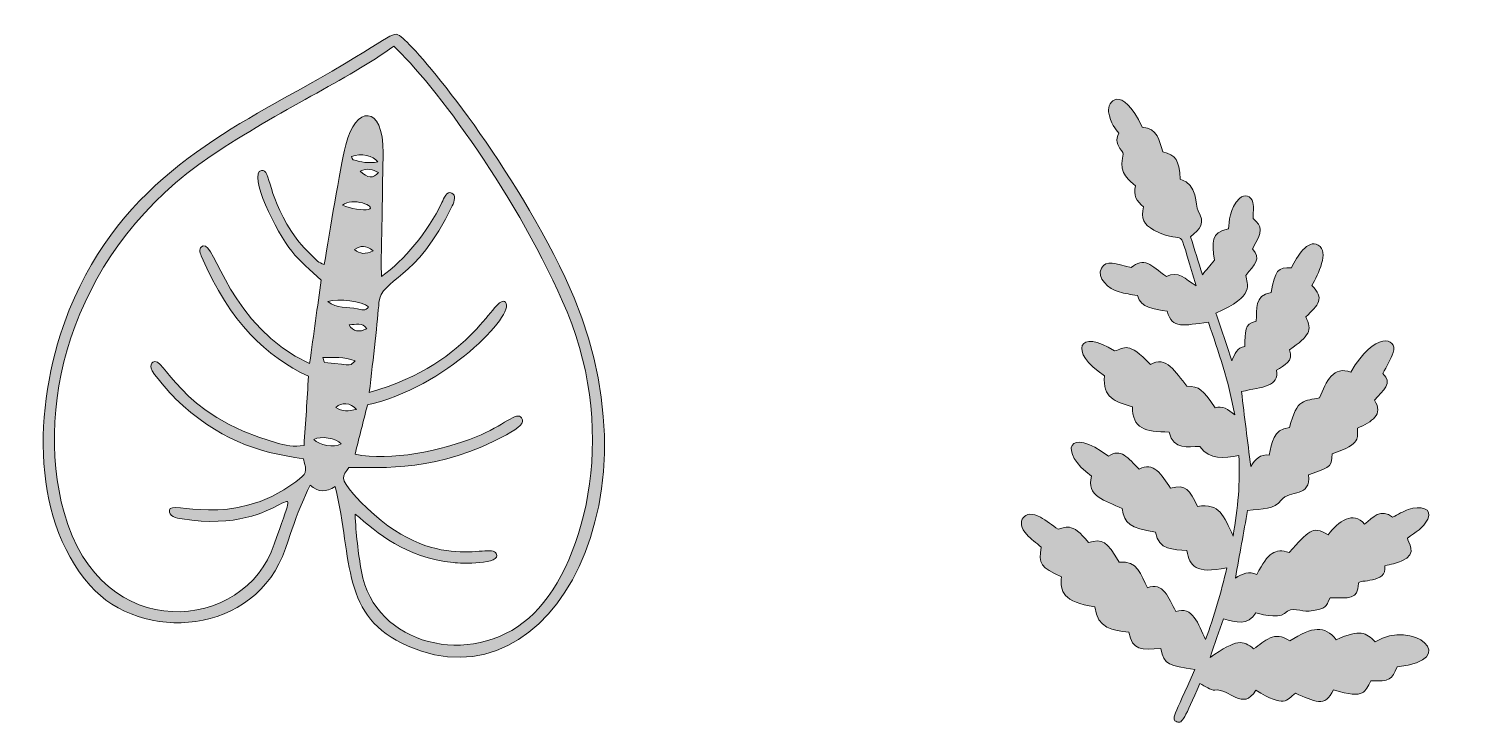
# Model space of a CAD drawing. Header units: millimetres. Extents: x 144 to 2414, y 783 to 2729.
# Drawn here: x 746.2 to 1129, y 1775.1 to 1960.8 of the extents above; entities that cross this region are included whole.
import ezdxf

# ---------------------------------------------------------------- set-up
doc = ezdxf.new("R2010")
doc.units = ezdxf.units.MM
doc.header["$MEASUREMENT"] = 0
doc.layers.add('Слой 1', color=7, linetype='Continuous', lineweight=0)

msp = doc.modelspace()

# ---------------------------------------------------------------- hatches: boundary and pattern name
at = {"layer": 'Слой 1', "true_color": 0x000000, "transparency": 33554687}
h = msp.add_hatch(color=18, dxfattribs=at)
h.dxf.hatch_style = 2
edge = h.paths.add_edge_path()
edge.add_spline(control_points=[(831.76, 1881.76), (832.82, 1879.94), (834.49, 1879.66), (836.47, 1880.72), (835.31, 1882.59), (833.64, 1881.76), (831.76, 1881.76)], knot_values=[0, 0, 0, 0, 1, 1, 1, 2, 2, 2, 2], degree=3, periodic=0)
edge = h.paths.add_edge_path()
edge.add_spline(control_points=[(834.7, 1922.76), (836.72, 1920.85), (838.31, 1920.76), (839.59, 1922.38), (838.12, 1923.23), (836.65, 1923.64), (834.7, 1922.76)], knot_values=[0, 0, 0, 0, 1, 1, 1, 2, 2, 2, 2], degree=3, periodic=0)
edge = h.paths.add_edge_path()
edge.add_spline(control_points=[(838.16, 1901.52), (836.14, 1902.98), (834.94, 1903.03), (833.23, 1901.84), (834.64, 1900.62), (836.16, 1900.46), (838.16, 1901.52)], knot_values=[0, 0, 0, 0, 1, 1, 1, 2, 2, 2, 2], degree=3, periodic=0)
edge = h.paths.add_edge_path()
edge.add_spline(control_points=[(833.78, 1859.17), (832.09, 1861.04), (829.66, 1861.2), (828.23, 1859.72), (829.9, 1858.53), (831.64, 1858.72), (833.78, 1859.17)], knot_values=[0, 0, 0, 0, 1, 1, 1, 2, 2, 2, 2], degree=3, periodic=0)
edge = h.paths.add_edge_path()
edge.add_spline(control_points=[(839.43, 1925.21), (838.31, 1926.98), (834.86, 1927.64), (832.39, 1926.68), (832.56, 1926.35), (832.66, 1925.86), (832.88, 1925.8), (834.92, 1925.15), (837, 1924.8), (839.43, 1925.21)], knot_values=[0, 0, 0, 0, 1, 1, 1, 2, 2, 2, 3, 3, 3, 3], degree=3, periodic=0)
edge = h.paths.add_edge_path()
edge.add_spline(control_points=[(822.38, 1851.15), (823.79, 1849.56), (827.68, 1848.93), (829.66, 1849.97), (828.29, 1851.5), (824.18, 1852.17), (822.38, 1851.15)], knot_values=[0, 0, 0, 0, 1, 1, 1, 2, 2, 2, 2], degree=3, periodic=0)
edge = h.paths.add_edge_path()
edge.add_spline(control_points=[(830.05, 1913.69), (832.01, 1912.79), (835.68, 1912.18), (836.92, 1912.55), (839.45, 1913.32), (832.49, 1915.97), (830.05, 1913.69)], knot_values=[0, 0, 0, 0, 1, 1, 1, 2, 2, 2, 2], degree=3, periodic=0)
edge = h.paths.add_edge_path()
edge.add_spline(control_points=[(824.77, 1873.01), (825.01, 1872.32), (825.09, 1871.75), (825.24, 1871.73), (833.45, 1870.75), (831.84, 1870.89), (833.37, 1872.13), (830.35, 1873.38), (827.68, 1872.89), (824.77, 1873.01)], knot_values=[0, 0, 0, 0, 1, 1, 1, 2, 2, 2, 3, 3, 3, 3], degree=3, periodic=0)
edge = h.paths.add_edge_path()
edge.add_spline(control_points=[(826.11, 1887.96), (828.42, 1886.08), (831.35, 1886.55), (834, 1886), (834.96, 1885.8), (836.19, 1885.24), (836.94, 1886.57), (835.39, 1887.92), (828.93, 1888.94), (826.11, 1887.96)], knot_values=[0, 0, 0, 0, 1, 1, 1, 2, 2, 2, 3, 3, 3, 3], degree=3, periodic=0)
edge = h.paths.add_edge_path()
edge.add_spline(control_points=[(820.93, 1868.02), (809.64, 1873.36), (800.14, 1882), (792.31, 1900.15), (791.9, 1901.09), (791.53, 1902.31), (792.79, 1902.82), (795.93, 1904.09), (799.77, 1881.31), (821.22, 1871.4), (822.3, 1879.23), (823.34, 1886.69), (824.3, 1893.65), (821.44, 1896.42), (818.65, 1898.66), (816.45, 1901.37), (812.41, 1906.33), (804.58, 1922.19), (808.37, 1922.95), (811.02, 1923.46), (809.66, 1915.69), (817.83, 1904.64), (819.42, 1902.47), (821.46, 1900.66), (823.36, 1898.72), (823.75, 1898.31), (824.4, 1898.19), (825.13, 1897.83), (826.66, 1906.92), (829.19, 1922.6), (830.88, 1929.8), (833.33, 1940.12), (841, 1940.95), (840.83, 1927.55), (840.51, 1903), (840.24, 1900.9), (840.41, 1894.62), (846.56, 1899.11), (852.68, 1906.39), (856.55, 1914.36), (857.13, 1915.57), (857.8, 1917.52), (859.19, 1916.91), (860.45, 1916.34), (859.88, 1914.75), (859.29, 1913.51), (849.66, 1893.14), (840.37, 1894.26), (839.75, 1887.71), (839.35, 1883.14), (838.24, 1872.66), (837.16, 1863.71), (865.47, 1871.56), (870.73, 1890.53), (873.48, 1887.75), (876.48, 1884.76), (857.19, 1864.73), (836.67, 1860.43), (835.55, 1855.98), (834.47, 1851.66), (833.37, 1847.24), (842.89, 1845.18), (856.41, 1848.18), (865.67, 1851.85), (873.15, 1854.8), (876.52, 1858.78), (877.82, 1856.92), (878.78, 1855.58), (877.27, 1854.35), (873.76, 1852.42), (855.82, 1842.43), (840.55, 1843.67), (831.72, 1843.67), (830.03, 1841.22), (829.21, 1840.77), (832.96, 1836.57), (853.31, 1813.82), (869.42, 1823.95), (871.05, 1820.73), (872.58, 1817.75), (861.61, 1818.06), (859.63, 1818.28), (846.5, 1819.65), (839.51, 1826.17), (833.37, 1831.25), (833.6, 1825.99), (834.17, 1820.91), (835.06, 1815.9), (838.61, 1796.16), (864.32, 1789.98), (879.76, 1803.48), (894.24, 1816.14), (903.92, 1851.74), (889.95, 1885.18), (877.33, 1915.38), (854.19, 1946.48), (843.69, 1956.12), (831.29, 1947.11), (813.35, 1939.22), (794.98, 1926.88), (758.82, 1902.62), (747.32, 1861.82), (755.66, 1831.66), (765.59, 1795.77), (803.99, 1799.83), (811.8, 1823.16), (819.81, 1847.05), (815.79, 1825.34), (787.21, 1829.93), (785.47, 1830.21), (783.62, 1830.64), (783.8, 1832.27), (784.13, 1835.23), (800.11, 1826.99), (817.57, 1839.86), (820.53, 1842.04), (820.59, 1842.34), (819.57, 1845.99), (807.09, 1847.75), (796.71, 1851.15), (785.31, 1862.12), (784.35, 1863.04), (779.13, 1868.87), (778.89, 1870.18), (778.79, 1870.71), (778.97, 1871.58), (779.34, 1871.81), (782.52, 1873.77), (785.78, 1857.64), (812.37, 1850.26), (814.67, 1849.6), (817.08, 1849.03), (819.73, 1849.58), (820.18, 1855.68), (820.55, 1861.8), (820.93, 1868.02)], knot_values=[0, 0, 0, 0, 1, 1, 1, 2, 2, 2, 3, 3, 3, 4, 4, 4, 5, 5, 5, 6, 6, 6, 7, 7, 7, 8, 8, 8, 9, 9, 9, 10, 10, 10, 11, 11, 11, 12, 12, 12, 13, 13, 13, 14, 14, 14, 15, 15, 15, 16, 16, 16, 17, 17, 17, 18, 18, 18, 19, 19, 19, 20, 20, 20, 21, 21, 21, 22, 22, 22, 23, 23, 23, 24, 24, 24, 25, 25, 25, 26, 26, 26, 27, 27, 27, 28, 28, 28, 29, 29, 29, 30, 30, 30, 31, 31, 31, 32, 32, 32, 33, 33, 33, 34, 34, 34, 35, 35, 35, 36, 36, 36, 37, 37, 37, 38, 38, 38, 39, 39, 39, 40, 40, 40, 41, 41, 41, 42, 42, 42, 43, 43, 43, 44, 44, 44, 45, 45, 45, 45], degree=3, periodic=0)
edge = h.paths.add_edge_path()
edge.add_spline(control_points=[(828.07, 1838.61), (825.52, 1836.96), (823.5, 1837.02), (821.34, 1838.94), (817.63, 1830.46), (818.79, 1833.82), (814.8, 1822.06), (806.84, 1798.77), (776.3, 1796.65), (762.6, 1812.19), (746.22, 1830.76), (747.67, 1862.39), (757.07, 1885.73), (771.08, 1920.52), (799.46, 1933.71), (823.52, 1947.33), (844.91, 1959.45), (843.16, 1960.79), (846.22, 1958.18), (850.6, 1954.41), (873.64, 1927.43), (889.44, 1894.38), (917.01, 1836.68), (885.84, 1779.17), (847.52, 1795.98), (829.37, 1803.93), (832.86, 1818.61), (828.07, 1838.61)], knot_values=[0, 0, 0, 0, 1, 1, 1, 2, 2, 2, 3, 3, 3, 4, 4, 4, 5, 5, 5, 6, 6, 6, 7, 7, 7, 8, 8, 8, 9, 9, 9, 9], degree=3, periodic=0)
h = msp.add_hatch(color=18, dxfattribs=at)
h.dxf.hatch_style = 2
edge = h.paths.add_edge_path()
edge.add_spline(control_points=[(1043.51, 1934.49), (1047.59, 1934.18), (1048.14, 1930.9), (1048.98, 1927.92), (1052.57, 1927.02), (1053.3, 1925.9), (1053.67, 1920.66), (1058.5, 1919.19), (1057.52, 1913.73), (1058.46, 1912.14), (1060.34, 1908.96), (1059.01, 1907.33), (1056.42, 1905.23), (1057.44, 1901.94), (1058.48, 1898.58), (1059.56, 1895.13), (1060.64, 1896.4), (1061.62, 1897.56), (1062.82, 1898.97), (1062.11, 1903.82), (1061.7, 1906.43), (1066.53, 1907.37), (1066.8, 1909.2), (1066.7, 1912.85), (1069.49, 1915.5), (1070.84, 1916.77), (1072.63, 1916.2), (1073.04, 1914.38), (1073.34, 1913.02), (1073.1, 1911.53), (1073.1, 1910.12), (1075.71, 1907.92), (1075.69, 1906.94), (1072.98, 1902.01), (1075.42, 1899.4), (1073.43, 1897.89), (1071.14, 1894.87), (1071.49, 1892.67), (1073.85, 1889.34), (1063.17, 1884.9), (1064.58, 1880.66), (1065.94, 1876.56), (1067.41, 1872.13), (1068.27, 1873.99), (1068.82, 1875.76), (1070.88, 1875.95), (1071.08, 1879.94), (1070.55, 1881.96), (1073.96, 1882.74), (1074.16, 1885.92), (1073.36, 1889.61), (1077.89, 1890.34), (1079.01, 1896.34), (1079.67, 1897.11), (1083.36, 1896.99), (1084.84, 1899.97), (1087.66, 1904.7), (1090.51, 1903), (1093.53, 1901.23), (1090.43, 1895.34), (1088.82, 1892.22), (1092.27, 1888.81), (1090.61, 1887.08), (1087.17, 1883.86), (1088.94, 1880.27), (1088.23, 1878.8), (1082.83, 1875.09), (1083.99, 1871.95), (1081.48, 1870.97), (1079.34, 1869.61), (1080.15, 1865.36), (1075.71, 1865.16), (1070, 1863.94), (1070.82, 1857.31), (1071.63, 1850.74), (1072.47, 1843.95), (1073.61, 1845.81), (1075, 1847.32), (1077.42, 1846.95), (1078.26, 1850.19), (1078.22, 1853.95), (1082.87, 1854.31), (1084.74, 1862.29), (1086.92, 1861.39), (1090.88, 1862.22), (1092.57, 1866.79), (1094.63, 1870.81), (1099.22, 1869.14), (1105.52, 1880.09), (1111.84, 1878.41), (1110.5, 1874.38), (1109.86, 1872.5), (1108.76, 1870.79), (1107.72, 1868.73), (1110.66, 1866.24), (1107.78, 1864.22), (1105.5, 1861.65), (1108.03, 1857.76), (1104.81, 1855.9), (1100.97, 1854.15), (1100.79, 1851.52), (1102.34, 1850.19), (1094.2, 1847.3), (1093.8, 1844.2), (1094.86, 1844.02), (1087.86, 1841.73), (1088.74, 1835.53), (1082.81, 1837.86), (1080.64, 1834.92), (1078.83, 1832.45), (1075.63, 1832.68), (1071.65, 1832.21), (1070.59, 1826.38), (1069.51, 1820.38), (1068.39, 1814.16), (1070.2, 1815.33), (1072.06, 1816.06), (1074.1, 1815.12), (1077.28, 1821.06), (1078.85, 1822.08), (1082.78, 1821.02), (1087.94, 1826.48), (1088.7, 1828.38), (1093.16, 1825.71), (1095.86, 1829.33), (1099.93, 1832.21), (1102.85, 1828.52), (1105.13, 1830.37), (1107.19, 1832.9), (1110.37, 1830.42), (1111.82, 1831.13), (1113.13, 1831.97), (1114.55, 1832.45), (1117.73, 1833.54), (1121.12, 1832.76), (1119.73, 1829.89), (1118.59, 1827.52), (1116.47, 1826.38), (1114.35, 1824.83), (1114.21, 1823.83), (1117.47, 1820.69), (1112.68, 1818.65), (1111.37, 1818.08), (1109.9, 1817.86), (1108.27, 1817.41), (1108.99, 1812.51), (1101.2, 1813.94), (1101.22, 1812.74), (1101.24, 1808.27), (1098.61, 1808.86), (1093.73, 1808.86), (1092.23, 1806.46), (1093.2, 1805.99), (1088.07, 1805.32), (1085.8, 1805.03), (1083.66, 1806.8), (1081.48, 1804.7), (1079.81, 1803.11), (1074.04, 1804.81), (1073.87, 1804.85), (1071.69, 1801.44), (1068.51, 1802.28), (1065.17, 1803.26), (1064.03, 1799.93), (1062.9, 1796.71), (1061.62, 1792.96), (1068.9, 1797.93), (1070.35, 1797.67), (1073.26, 1795.26), (1076.16, 1797.18), (1078.79, 1800.38), (1082.89, 1797.36), (1089.04, 1801.26), (1092.18, 1801.6), (1095.32, 1797.69), (1101.85, 1800.63), (1103.15, 1799.54), (1105.72, 1797.16), (1115.69, 1803.46), (1128.97, 1792.29), (1111.56, 1790.45), (1110.21, 1786.94), (1109.6, 1786.62), (1104.58, 1786.68), (1102.79, 1783.99), (1103.36, 1781.64), (1094.59, 1784.33), (1092.39, 1779.4), (1089.45, 1781.34), (1084.4, 1783.4), (1082.03, 1781.54), (1081.62, 1779.44), (1073.83, 1784.21), (1070.47, 1778.48), (1066.64, 1784.78), (1062.9, 1784.27), (1061.72, 1784.11), (1060.38, 1785.31), (1058.91, 1785.99), (1054.77, 1776.79), (1054.32, 1775.12), (1052.73, 1775.81), (1051.1, 1776.52), (1051.98, 1776.87), (1057.52, 1789.78), (1050.77, 1790.74), (1049.34, 1790.94), (1048.45, 1795.32), (1043.39, 1795.1), (1040.8, 1794.67), (1039.97, 1799.73), (1035.68, 1800.14), (1031.44, 1800.71), (1030.89, 1806.46), (1022.35, 1807.72), (1021.53, 1810.66), (1021.94, 1814.51), (1016.46, 1816.96), (1015.8, 1817.92), (1016.54, 1822.44), (1015.19, 1823.58), (1013.8, 1824.56), (1012.66, 1825.79), (1009.52, 1829.15), (1012.07, 1832.8), (1016.31, 1830.42), (1017.98, 1829.48), (1019.49, 1828.25), (1021.06, 1827.19), (1022.82, 1827.52), (1024.69, 1829.46), (1029.16, 1823.63), (1032.91, 1824.73), (1034.01, 1824.01), (1037.36, 1818.39), (1042.37, 1819.06), (1043.11, 1814.82), (1044.92, 1811.57), (1049.04, 1813.23), (1050.63, 1808.86), (1052.44, 1805.21), (1057.01, 1806.82), (1058.48, 1801.87), (1060.42, 1797.73), (1062.7, 1804.01), (1064.6, 1810.21), (1066.09, 1816.86), (1057.64, 1815.18), (1056.2, 1817.35), (1055.42, 1821.5), (1051.91, 1821.87), (1047.9, 1821.5), (1047.04, 1826.4), (1040.23, 1827.52), (1038.72, 1828.64), (1038.19, 1832.72), (1033.6, 1834.82), (1028.38, 1836), (1029.99, 1841.36), (1021.02, 1847.83), (1023.61, 1855.05), (1034.52, 1846.65), (1037.72, 1849.05), (1039.72, 1846.12), (1042.72, 1843.26), (1046.47, 1845.38), (1048.73, 1841.69), (1051.1, 1838.16), (1055.14, 1839.31), (1056.16, 1837.65), (1058.3, 1833.29), (1064.27, 1834.23), (1065.25, 1830.78), (1067.76, 1825.38), (1069.14, 1832.82), (1069.65, 1839.75), (1069.31, 1846.89), (1065.31, 1846.12), (1061.62, 1845.52), (1058.91, 1849.28), (1055.69, 1849.28), (1051.89, 1848.11), (1050.71, 1853.13), (1044.33, 1853.13), (1040.76, 1854.11), (1040.94, 1859.9), (1036.09, 1861.23), (1032.97, 1862.24), (1033.4, 1868.14), (1023.61, 1874.56), (1026.55, 1880.98), (1036.15, 1874.78), (1038.78, 1875.52), (1039.7, 1877.48), (1045.7, 1871.16), (1049.81, 1873.72), (1052.51, 1869.03), (1055.38, 1865.41), (1058.91, 1865.16), (1059.5, 1864.73), (1062.99, 1859.59), (1064.9, 1860.29), (1066.41, 1859.23), (1068.19, 1857.7), (1066.66, 1866.59), (1063.86, 1874.6), (1061.17, 1882.43), (1054.52, 1881.68), (1051.53, 1880.45), (1050.16, 1885.35), (1046.43, 1886.12), (1043.35, 1886.12), (1042.21, 1889.53), (1040.48, 1889.85), (1038.91, 1890.08), (1037.36, 1890.51), (1034.48, 1891.28), (1031.26, 1894.28), (1032.62, 1896.89), (1033.89, 1899.27), (1036.44, 1898.03), (1040.54, 1897.01), (1043.94, 1899.95), (1045.8, 1897.74), (1049.96, 1894.64), (1053.02, 1896.34), (1055.07, 1893.95), (1057.87, 1892.12), (1052.04, 1911.08), (1056.42, 1901.88), (1046.65, 1907.04), (1043.82, 1908.53), (1043.19, 1910.08), (1043.88, 1913.26), (1042, 1914.63), (1041.03, 1916.44), (1041.72, 1918.87), (1040.23, 1920.13), (1037.31, 1922.09), (1038.21, 1926.27), (1038.35, 1926.96), (1038.66, 1927.6), (1038.01, 1928.29), (1036.74, 1929.63), (1036.36, 1931.22), (1037.23, 1932.86), (1036.46, 1934), (1035.03, 1935.43), (1034.54, 1938.61), (1034.09, 1941.24), (1037.91, 1946.29), (1043.51, 1934.49)], knot_values=[0, 0, 0, 0, 1, 1, 1, 2, 2, 2, 3, 3, 3, 4, 4, 4, 5, 5, 5, 6, 6, 6, 7, 7, 7, 8, 8, 8, 9, 9, 9, 10, 10, 10, 11, 11, 11, 12, 12, 12, 13, 13, 13, 14, 14, 14, 15, 15, 15, 16, 16, 16, 17, 17, 17, 18, 18, 18, 19, 19, 19, 20, 20, 20, 21, 21, 21, 22, 22, 22, 23, 23, 23, 24, 24, 24, 25, 25, 25, 26, 26, 26, 27, 27, 27, 28, 28, 28, 29, 29, 29, 30, 30, 30, 31, 31, 31, 32, 32, 32, 33, 33, 33, 34, 34, 34, 35, 35, 35, 36, 36, 36, 37, 37, 37, 38, 38, 38, 39, 39, 39, 40, 40, 40, 41, 41, 41, 42, 42, 42, 43, 43, 43, 44, 44, 44, 45, 45, 45, 46, 46, 46, 47, 47, 47, 48, 48, 48, 49, 49, 49, 50, 50, 50, 51, 51, 51, 52, 52, 52, 53, 53, 53, 54, 54, 54, 55, 55, 55, 56, 56, 56, 57, 57, 57, 58, 58, 58, 59, 59, 59, 60, 60, 60, 61, 61, 61, 62, 62, 62, 63, 63, 63, 64, 64, 64, 65, 65, 65, 66, 66, 66, 67, 67, 67, 68, 68, 68, 69, 69, 69, 70, 70, 70, 71, 71, 71, 72, 72, 72, 73, 73, 73, 74, 74, 74, 75, 75, 75, 76, 76, 76, 77, 77, 77, 78, 78, 78, 79, 79, 79, 80, 80, 80, 81, 81, 81, 82, 82, 82, 83, 83, 83, 84, 84, 84, 85, 85, 85, 86, 86, 86, 87, 87, 87, 88, 88, 88, 89, 89, 89, 90, 90, 90, 91, 91, 91, 92, 92, 92, 93, 93, 93, 94, 94, 94, 95, 95, 95, 96, 96, 96, 97, 97, 97, 98, 98, 98, 99, 99, 99, 100, 100, 100, 101, 101, 101, 102, 102, 102, 103, 103, 103, 104, 104, 104, 105, 105, 105, 106, 106, 106, 107, 107, 107, 108, 108, 108, 109, 109, 109, 110, 110, 110, 111, 111, 111, 112, 112, 112, 113, 113, 113, 114, 114, 114, 115, 115, 115, 116, 116, 116, 117, 117, 117, 117], degree=3, periodic=0)

# ---------------------------------------------------------------- linework, layer by layer
at = {"layer": 'Слой 1'}
for points, knots in [([(828.07, 1838.61), (825.52, 1836.96), (823.5, 1837.02), (821.34, 1838.94), (817.63, 1830.46), (818.79, 1833.82), (814.8, 1822.06), (806.84, 1798.77), (776.3, 1796.65), (762.6, 1812.19), (746.22, 1830.76), (747.67, 1862.39), (757.07, 1885.73), (771.08, 1920.52), (799.46, 1933.71), (823.52, 1947.33), (844.91, 1959.45), (843.16, 1960.79), (846.22, 1958.18), (850.6, 1954.41), (873.64, 1927.43), (889.44, 1894.38), (917.01, 1836.68), (885.84, 1779.17), (847.52, 1795.98), (829.37, 1803.93), (832.86, 1818.61), (828.07, 1838.61)], [0, 0, 0, 0, 1, 1, 1, 2, 2, 2, 3, 3, 3, 4, 4, 4, 5, 5, 5, 6, 6, 6, 7, 7, 7, 8, 8, 8, 9, 9, 9, 9]), ([(820.93, 1868.02), (809.64, 1873.36), (800.14, 1882), (792.31, 1900.15), (791.9, 1901.09), (791.53, 1902.31), (792.79, 1902.82), (795.93, 1904.09), (799.77, 1881.31), (821.22, 1871.4), (822.3, 1879.23), (823.34, 1886.69), (824.3, 1893.65), (821.44, 1896.42), (818.65, 1898.66), (816.45, 1901.37), (812.41, 1906.33), (804.58, 1922.19), (808.37, 1922.95), (811.02, 1923.46), (809.66, 1915.69), (817.83, 1904.64), (819.42, 1902.47), (821.46, 1900.66), (823.36, 1898.72), (823.75, 1898.31), (824.4, 1898.19), (825.13, 1897.83), (826.66, 1906.92), (829.19, 1922.6), (830.88, 1929.8), (833.33, 1940.12), (841, 1940.95), (840.83, 1927.55), (840.51, 1903), (840.24, 1900.9), (840.41, 1894.62), (846.56, 1899.11), (852.68, 1906.39), (856.55, 1914.36), (857.13, 1915.57), (857.8, 1917.52), (859.19, 1916.91), (860.45, 1916.34), (859.88, 1914.75), (859.29, 1913.51), (849.66, 1893.14), (840.37, 1894.26), (839.75, 1887.71), (839.35, 1883.14), (838.24, 1872.66), (837.16, 1863.71), (865.47, 1871.56), (870.73, 1890.53), (873.48, 1887.75), (876.48, 1884.76), (857.19, 1864.73), (836.67, 1860.43), (835.55, 1855.98), (834.47, 1851.66), (833.37, 1847.24), (842.89, 1845.18), (856.41, 1848.18), (865.67, 1851.85), (873.15, 1854.8), (876.52, 1858.78), (877.82, 1856.92), (878.78, 1855.58), (877.27, 1854.35), (873.76, 1852.42), (855.82, 1842.43), (840.55, 1843.67), (831.72, 1843.67), (830.03, 1841.22), (829.21, 1840.77), (832.96, 1836.57), (853.31, 1813.82), (869.42, 1823.95), (871.05, 1820.73), (872.58, 1817.75), (861.61, 1818.06), (859.63, 1818.28), (846.5, 1819.65), (839.51, 1826.17), (833.37, 1831.25), (833.6, 1825.99), (834.17, 1820.91), (835.06, 1815.9), (838.61, 1796.16), (864.32, 1789.98), (879.76, 1803.48), (894.24, 1816.14), (903.92, 1851.74), (889.95, 1885.18), (877.33, 1915.38), (854.19, 1946.48), (843.69, 1956.12), (831.29, 1947.11), (813.35, 1939.22), (794.98, 1926.88), (758.82, 1902.62), (747.32, 1861.82), (755.66, 1831.66), (765.59, 1795.77), (803.99, 1799.83), (811.8, 1823.16), (819.81, 1847.05), (815.79, 1825.34), (787.21, 1829.93), (785.47, 1830.21), (783.62, 1830.64), (783.8, 1832.27), (784.13, 1835.23), (800.11, 1826.99), (817.57, 1839.86), (820.53, 1842.04), (820.59, 1842.34), (819.57, 1845.99), (807.09, 1847.75), (796.71, 1851.15), (785.31, 1862.12), (784.35, 1863.04), (779.13, 1868.87), (778.89, 1870.18), (778.79, 1870.71), (778.97, 1871.58), (779.34, 1871.81), (782.52, 1873.77), (785.78, 1857.64), (812.37, 1850.26), (814.67, 1849.6), (817.08, 1849.03), (819.73, 1849.58), (820.18, 1855.68), (820.55, 1861.8), (820.93, 1868.02)], [0, 0, 0, 0, 1, 1, 1, 2, 2, 2, 3, 3, 3, 4, 4, 4, 5, 5, 5, 6, 6, 6, 7, 7, 7, 8, 8, 8, 9, 9, 9, 10, 10, 10, 11, 11, 11, 12, 12, 12, 13, 13, 13, 14, 14, 14, 15, 15, 15, 16, 16, 16, 17, 17, 17, 18, 18, 18, 19, 19, 19, 20, 20, 20, 21, 21, 21, 22, 22, 22, 23, 23, 23, 24, 24, 24, 25, 25, 25, 26, 26, 26, 27, 27, 27, 28, 28, 28, 29, 29, 29, 30, 30, 30, 31, 31, 31, 32, 32, 32, 33, 33, 33, 34, 34, 34, 35, 35, 35, 36, 36, 36, 37, 37, 37, 38, 38, 38, 39, 39, 39, 40, 40, 40, 41, 41, 41, 42, 42, 42, 43, 43, 43, 44, 44, 44, 45, 45, 45, 45]), ([(1043.51, 1934.49), (1047.59, 1934.18), (1048.14, 1930.9), (1048.98, 1927.92), (1052.57, 1927.02), (1053.3, 1925.9), (1053.67, 1920.66), (1058.5, 1919.19), (1057.52, 1913.73), (1058.46, 1912.14), (1060.34, 1908.96), (1059.01, 1907.33), (1056.42, 1905.23), (1057.44, 1901.94), (1058.48, 1898.58), (1059.56, 1895.13), (1060.64, 1896.4), (1061.62, 1897.56), (1062.82, 1898.97), (1062.11, 1903.82), (1061.7, 1906.43), (1066.53, 1907.37), (1066.8, 1909.2), (1066.7, 1912.85), (1069.49, 1915.5), (1070.84, 1916.77), (1072.63, 1916.2), (1073.04, 1914.38), (1073.34, 1913.02), (1073.1, 1911.53), (1073.1, 1910.12), (1075.71, 1907.92), (1075.69, 1906.94), (1072.98, 1902.01), (1075.42, 1899.4), (1073.43, 1897.89), (1071.14, 1894.87), (1071.49, 1892.67), (1073.85, 1889.34), (1063.17, 1884.9), (1064.58, 1880.66), (1065.94, 1876.56), (1067.41, 1872.13), (1068.27, 1873.99), (1068.82, 1875.76), (1070.88, 1875.95), (1071.08, 1879.94), (1070.55, 1881.96), (1073.96, 1882.74), (1074.16, 1885.92), (1073.36, 1889.61), (1077.89, 1890.34), (1079.01, 1896.34), (1079.67, 1897.11), (1083.36, 1896.99), (1084.84, 1899.97), (1087.66, 1904.7), (1090.51, 1903), (1093.53, 1901.23), (1090.43, 1895.34), (1088.82, 1892.22), (1092.27, 1888.81), (1090.61, 1887.08), (1087.17, 1883.86), (1088.94, 1880.27), (1088.23, 1878.8), (1082.83, 1875.09), (1083.99, 1871.95), (1081.48, 1870.97), (1079.34, 1869.61), (1080.15, 1865.36), (1075.71, 1865.16), (1070, 1863.94), (1070.82, 1857.31), (1071.63, 1850.74), (1072.47, 1843.95), (1073.61, 1845.81), (1075, 1847.32), (1077.42, 1846.95), (1078.26, 1850.19), (1078.22, 1853.95), (1082.87, 1854.31), (1084.74, 1862.29), (1086.92, 1861.39), (1090.88, 1862.22), (1092.57, 1866.79), (1094.63, 1870.81), (1099.22, 1869.14), (1105.52, 1880.09), (1111.84, 1878.41), (1110.5, 1874.38), (1109.86, 1872.5), (1108.76, 1870.79), (1107.72, 1868.73), (1110.66, 1866.24), (1107.78, 1864.22), (1105.5, 1861.65), (1108.03, 1857.76), (1104.81, 1855.9), (1100.97, 1854.15), (1100.79, 1851.52), (1102.34, 1850.19), (1094.2, 1847.3), (1093.8, 1844.2), (1094.86, 1844.02), (1087.86, 1841.73), (1088.74, 1835.53), (1082.81, 1837.86), (1080.64, 1834.92), (1078.83, 1832.45), (1075.63, 1832.68), (1071.65, 1832.21), (1070.59, 1826.38), (1069.51, 1820.38), (1068.39, 1814.16), (1070.2, 1815.33), (1072.06, 1816.06), (1074.1, 1815.12), (1077.28, 1821.06), (1078.85, 1822.08), (1082.78, 1821.02), (1087.94, 1826.48), (1088.7, 1828.38), (1093.16, 1825.71), (1095.86, 1829.33), (1099.93, 1832.21), (1102.85, 1828.52), (1105.13, 1830.37), (1107.19, 1832.9), (1110.37, 1830.42), (1111.82, 1831.13), (1113.13, 1831.97), (1114.55, 1832.45), (1117.73, 1833.54), (1121.12, 1832.76), (1119.73, 1829.89), (1118.59, 1827.52), (1116.47, 1826.38), (1114.35, 1824.83), (1114.21, 1823.83), (1117.47, 1820.69), (1112.68, 1818.65), (1111.37, 1818.08), (1109.9, 1817.86), (1108.27, 1817.41), (1108.99, 1812.51), (1101.2, 1813.94), (1101.22, 1812.74), (1101.24, 1808.27), (1098.61, 1808.86), (1093.73, 1808.86), (1092.23, 1806.46), (1093.2, 1805.99), (1088.07, 1805.32), (1085.8, 1805.03), (1083.66, 1806.8), (1081.48, 1804.7), (1079.81, 1803.11), (1074.04, 1804.81), (1073.87, 1804.85), (1071.69, 1801.44), (1068.51, 1802.28), (1065.17, 1803.26), (1064.03, 1799.93), (1062.9, 1796.71), (1061.62, 1792.96), (1068.9, 1797.93), (1070.35, 1797.67), (1073.26, 1795.26), (1076.16, 1797.18), (1078.79, 1800.38), (1082.89, 1797.36), (1089.04, 1801.26), (1092.18, 1801.6), (1095.32, 1797.69), (1101.85, 1800.63), (1103.15, 1799.54), (1105.72, 1797.16), (1115.69, 1803.46), (1128.97, 1792.29), (1111.56, 1790.45), (1110.21, 1786.94), (1109.6, 1786.62), (1104.58, 1786.68), (1102.79, 1783.99), (1103.36, 1781.64), (1094.59, 1784.33), (1092.39, 1779.4), (1089.45, 1781.34), (1084.4, 1783.4), (1082.03, 1781.54), (1081.62, 1779.44), (1073.83, 1784.21), (1070.47, 1778.48), (1066.64, 1784.78), (1062.9, 1784.27), (1061.72, 1784.11), (1060.38, 1785.31), (1058.91, 1785.99), (1054.77, 1776.79), (1054.32, 1775.12), (1052.73, 1775.81), (1051.1, 1776.52), (1051.98, 1776.87), (1057.52, 1789.78), (1050.77, 1790.74), (1049.34, 1790.94), (1048.45, 1795.32), (1043.39, 1795.1), (1040.8, 1794.67), (1039.97, 1799.73), (1035.68, 1800.14), (1031.44, 1800.71), (1030.89, 1806.46), (1022.35, 1807.72), (1021.53, 1810.66), (1021.94, 1814.51), (1016.46, 1816.96), (1015.8, 1817.92), (1016.54, 1822.44), (1015.19, 1823.58), (1013.8, 1824.56), (1012.66, 1825.79), (1009.52, 1829.15), (1012.07, 1832.8), (1016.31, 1830.42), (1017.98, 1829.48), (1019.49, 1828.25), (1021.06, 1827.19), (1022.82, 1827.52), (1024.69, 1829.46), (1029.16, 1823.63), (1032.91, 1824.73), (1034.01, 1824.01), (1037.36, 1818.39), (1042.37, 1819.06), (1043.11, 1814.82), (1044.92, 1811.57), (1049.04, 1813.23), (1050.63, 1808.86), (1052.44, 1805.21), (1057.01, 1806.82), (1058.48, 1801.87), (1060.42, 1797.73), (1062.7, 1804.01), (1064.6, 1810.21), (1066.09, 1816.86), (1057.64, 1815.18), (1056.2, 1817.35), (1055.42, 1821.5), (1051.91, 1821.87), (1047.9, 1821.5), (1047.04, 1826.4), (1040.23, 1827.52), (1038.72, 1828.64), (1038.19, 1832.72), (1033.6, 1834.82), (1028.38, 1836), (1029.99, 1841.36), (1021.02, 1847.83), (1023.61, 1855.05), (1034.52, 1846.65), (1037.72, 1849.05), (1039.72, 1846.12), (1042.72, 1843.26), (1046.47, 1845.38), (1048.73, 1841.69), (1051.1, 1838.16), (1055.14, 1839.31), (1056.16, 1837.65), (1058.3, 1833.29), (1064.27, 1834.23), (1065.25, 1830.78), (1067.76, 1825.38), (1069.14, 1832.82), (1069.65, 1839.75), (1069.31, 1846.89), (1065.31, 1846.12), (1061.62, 1845.52), (1058.91, 1849.28), (1055.69, 1849.28), (1051.89, 1848.11), (1050.71, 1853.13), (1044.33, 1853.13), (1040.76, 1854.11), (1040.94, 1859.9), (1036.09, 1861.23), (1032.97, 1862.24), (1033.4, 1868.14), (1023.61, 1874.56), (1026.55, 1880.98), (1036.15, 1874.78), (1038.78, 1875.52), (1039.7, 1877.48), (1045.7, 1871.16), (1049.81, 1873.72), (1052.51, 1869.03), (1055.38, 1865.41), (1058.91, 1865.16), (1059.5, 1864.73), (1062.99, 1859.59), (1064.9, 1860.29), (1066.41, 1859.23), (1068.19, 1857.7), (1066.66, 1866.59), (1063.86, 1874.6), (1061.17, 1882.43), (1054.52, 1881.68), (1051.53, 1880.45), (1050.16, 1885.35), (1046.43, 1886.12), (1043.35, 1886.12), (1042.21, 1889.53), (1040.48, 1889.85), (1038.91, 1890.08), (1037.36, 1890.51), (1034.48, 1891.28), (1031.26, 1894.28), (1032.62, 1896.89), (1033.89, 1899.27), (1036.44, 1898.03), (1040.54, 1897.01), (1043.94, 1899.95), (1045.8, 1897.74), (1049.96, 1894.64), (1053.02, 1896.34), (1055.07, 1893.95), (1057.87, 1892.12), (1052.04, 1911.08), (1056.42, 1901.88), (1046.65, 1907.04), (1043.82, 1908.53), (1043.19, 1910.08), (1043.88, 1913.26), (1042, 1914.63), (1041.03, 1916.44), (1041.72, 1918.87), (1040.23, 1920.13), (1037.31, 1922.09), (1038.21, 1926.27), (1038.35, 1926.96), (1038.66, 1927.6), (1038.01, 1928.29), (1036.74, 1929.63), (1036.36, 1931.22), (1037.23, 1932.86), (1036.46, 1934), (1035.03, 1935.43), (1034.54, 1938.61), (1034.09, 1941.24), (1037.91, 1946.29), (1043.51, 1934.49)], [0, 0, 0, 0, 1, 1, 1, 2, 2, 2, 3, 3, 3, 4, 4, 4, 5, 5, 5, 6, 6, 6, 7, 7, 7, 8, 8, 8, 9, 9, 9, 10, 10, 10, 11, 11, 11, 12, 12, 12, 13, 13, 13, 14, 14, 14, 15, 15, 15, 16, 16, 16, 17, 17, 17, 18, 18, 18, 19, 19, 19, 20, 20, 20, 21, 21, 21, 22, 22, 22, 23, 23, 23, 24, 24, 24, 25, 25, 25, 26, 26, 26, 27, 27, 27, 28, 28, 28, 29, 29, 29, 30, 30, 30, 31, 31, 31, 32, 32, 32, 33, 33, 33, 34, 34, 34, 35, 35, 35, 36, 36, 36, 37, 37, 37, 38, 38, 38, 39, 39, 39, 40, 40, 40, 41, 41, 41, 42, 42, 42, 43, 43, 43, 44, 44, 44, 45, 45, 45, 46, 46, 46, 47, 47, 47, 48, 48, 48, 49, 49, 49, 50, 50, 50, 51, 51, 51, 52, 52, 52, 53, 53, 53, 54, 54, 54, 55, 55, 55, 56, 56, 56, 57, 57, 57, 58, 58, 58, 59, 59, 59, 60, 60, 60, 61, 61, 61, 62, 62, 62, 63, 63, 63, 64, 64, 64, 65, 65, 65, 66, 66, 66, 67, 67, 67, 68, 68, 68, 69, 69, 69, 70, 70, 70, 71, 71, 71, 72, 72, 72, 73, 73, 73, 74, 74, 74, 75, 75, 75, 76, 76, 76, 77, 77, 77, 78, 78, 78, 79, 79, 79, 80, 80, 80, 81, 81, 81, 82, 82, 82, 83, 83, 83, 84, 84, 84, 85, 85, 85, 86, 86, 86, 87, 87, 87, 88, 88, 88, 89, 89, 89, 90, 90, 90, 91, 91, 91, 92, 92, 92, 93, 93, 93, 94, 94, 94, 95, 95, 95, 96, 96, 96, 97, 97, 97, 98, 98, 98, 99, 99, 99, 100, 100, 100, 101, 101, 101, 102, 102, 102, 103, 103, 103, 104, 104, 104, 105, 105, 105, 106, 106, 106, 107, 107, 107, 108, 108, 108, 109, 109, 109, 110, 110, 110, 111, 111, 111, 112, 112, 112, 113, 113, 113, 114, 114, 114, 115, 115, 115, 116, 116, 116, 117, 117, 117, 117]), ([(839.43, 1925.21), (838.31, 1926.98), (834.86, 1927.64), (832.39, 1926.68), (832.56, 1926.35), (832.66, 1925.86), (832.88, 1925.8), (834.92, 1925.15), (837, 1924.8), (839.43, 1925.21)], [0, 0, 0, 0, 1, 1, 1, 2, 2, 2, 3, 3, 3, 3]), ([(834.7, 1922.76), (836.72, 1920.85), (838.31, 1920.76), (839.59, 1922.38), (838.12, 1923.23), (836.65, 1923.64), (834.7, 1922.76)], [0, 0, 0, 0, 1, 1, 1, 2, 2, 2, 2]), ([(830.05, 1913.69), (832.01, 1912.79), (835.68, 1912.18), (836.92, 1912.55), (839.45, 1913.32), (832.49, 1915.97), (830.05, 1913.69)], [0, 0, 0, 0, 1, 1, 1, 2, 2, 2, 2]), ([(838.16, 1901.52), (836.14, 1902.98), (834.94, 1903.03), (833.23, 1901.84), (834.64, 1900.62), (836.16, 1900.46), (838.16, 1901.52)], [0, 0, 0, 0, 1, 1, 1, 2, 2, 2, 2]), ([(826.11, 1887.96), (828.42, 1886.08), (831.35, 1886.55), (834, 1886), (834.96, 1885.8), (836.19, 1885.24), (836.94, 1886.57), (835.39, 1887.92), (828.93, 1888.94), (826.11, 1887.96)], [0, 0, 0, 0, 1, 1, 1, 2, 2, 2, 3, 3, 3, 3]), ([(831.76, 1881.76), (832.82, 1879.94), (834.49, 1879.66), (836.47, 1880.72), (835.31, 1882.59), (833.64, 1881.76), (831.76, 1881.76)], [0, 0, 0, 0, 1, 1, 1, 2, 2, 2, 2]), ([(824.77, 1873.01), (825.01, 1872.32), (825.09, 1871.75), (825.24, 1871.73), (833.45, 1870.75), (831.84, 1870.89), (833.37, 1872.13), (830.35, 1873.38), (827.68, 1872.89), (824.77, 1873.01)], [0, 0, 0, 0, 1, 1, 1, 2, 2, 2, 3, 3, 3, 3]), ([(833.78, 1859.17), (832.09, 1861.04), (829.66, 1861.2), (828.23, 1859.72), (829.9, 1858.53), (831.64, 1858.72), (833.78, 1859.17)], [0, 0, 0, 0, 1, 1, 1, 2, 2, 2, 2]), ([(822.38, 1851.15), (823.79, 1849.56), (827.68, 1848.93), (829.66, 1849.97), (828.29, 1851.5), (824.18, 1852.17), (822.38, 1851.15)], [0, 0, 0, 0, 1, 1, 1, 2, 2, 2, 2])]:
    msp.add_open_spline(points, degree=3, knots=knots, dxfattribs=at)

doc.saveas('drawing.dxf')
